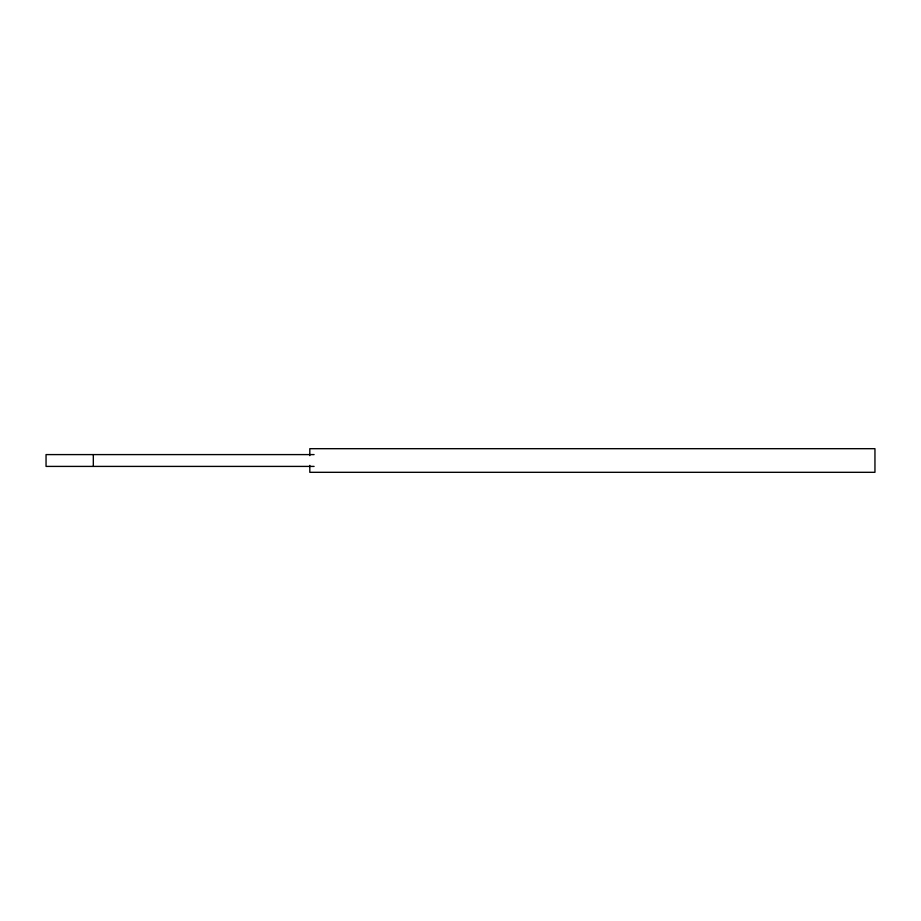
<?xml version="1.0" encoding="UTF-8"?>
<svg xmlns="http://www.w3.org/2000/svg" width="921" height="921" viewBox="0 0 921 921"><rect width="100%" height="100%" fill="white"/><g stroke="black" fill="none" stroke-linecap="round" stroke-linejoin="round"><path stroke-width="1.38" d="M314.096 454.594L46.05 454.594L46.05 466.406L314.096 466.406M309.813 455.63L309.813 448.688L874.95 448.688L874.95 472.312L309.813 472.312L309.813 465.37M93.32 454.594L93.32 466.406"/></g></svg>
